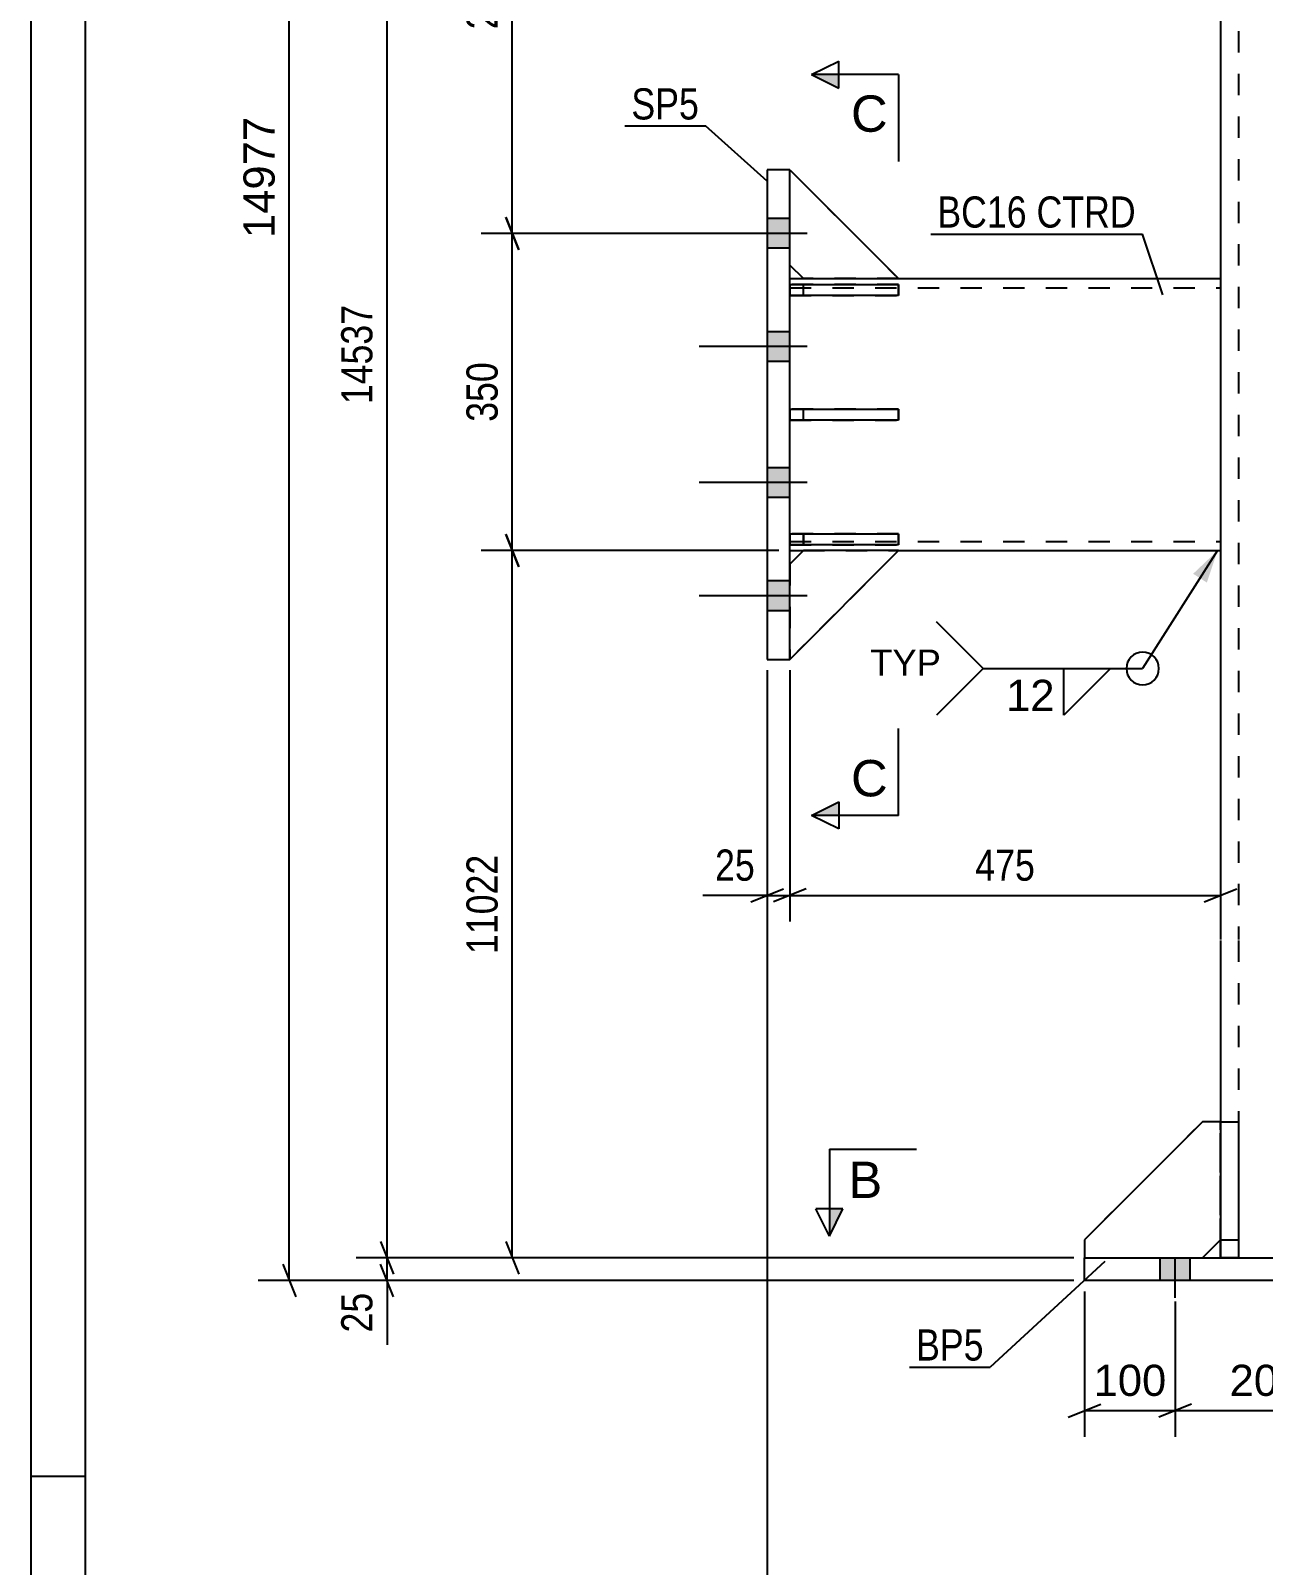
# Model space of a CAD drawing. Header units: millimetres. Extents: x -130 to 464, y -169 to 251.
# Drawn here: x -130.2 to -16.9, y -28.3 to 112.8 of the extents above; entities that cross this region are included whole.
import ezdxf

# ---------------------------------------------------------------- set-up
doc = ezdxf.new("R2010")
doc.units = ezdxf.units.MM
doc.linetypes.add('DXK_LINE_DOT2', pattern=[3.9198, 1.9599, -1.9599])
doc.styles.add('Arial', font='ARIAL.TTF', dxfattribs={"height": 0.2})
doc.styles.add('Arial Narrow', font='ARIALN.TTF', dxfattribs={"height": 0.2})

# ---------------------------------------------------------------- blocks, each defined once
blk = doc.blocks.new('Unknown-284859513-1134')
at = {"color": 5, "linetype": 'Continuous'}
for p, q in [((-130.16, 250.9), (-130.16, -169.1)), ((-125.16, 245.9), (-125.16, -164.1)), ((-125.16, -20.1), (-130.16, -20.1))]:
    blk.add_line(p, q, dxfattribs=at)
blk = doc.blocks.new('Part-284859513-3697 - 3550')
at = {"color": 7, "linetype": 'DXK_LINE_DOT2'}
for p, q in [((-50.42, 89.47), (-60.42, 89.47)), ((-60.42, 89.47), (-60.42, 88.47)), ((-59.17, 88.47), (-59.17, 89.47)), ((-50.42, 88.47), (-50.42, 89.47)), ((-60.42, 88.47), (-50.42, 88.47))]:
    blk.add_line(p, q, dxfattribs=at)
blk = doc.blocks.new('Part-284859513-3701 - 3550')
at = {"color": 2, "linetype": 'Continuous'}
for p, q in [((-60.42, 78.01), (-60.42, 77.01)), ((-60.42, 78.01), (-50.42, 78.01)), ((-50.42, 78.01), (-50.42, 77.01)), ((-50.42, 77.01), (-60.42, 77.01))]:
    blk.add_line(p, q, dxfattribs=at)
at = {"color": 7, "linetype": 'DXK_LINE_DOT2'}
for p, q in [((-60.42, 78.01), (-60.42, 78.01)), ((-59.17, 77.01), (-59.17, 78.01)), ((-60.42, 77.01), (-60.42, 77.01))]:
    blk.add_line(p, q, dxfattribs=at)
blk = doc.blocks.new('Part-284859513-3608 - 3550')
at = {"color": 7, "linetype": 'DXK_LINE_DOT2'}
for p, q in [((-22.5, 12.5), (-33.33, 1.67)), ((-20.83, 12.5), (-22.5, 12.5)), ((-20.83, 1.67), (-20.83, 12.5)), ((-33.33, 1.67), (-33.33, 0)), ((-22.5, 0), (-20.83, 1.67)), ((-33.33, 0), (-22.5, 0))]:
    blk.add_line(p, q, dxfattribs=at)
blk = doc.blocks.new('Part-284859513-3702 - 3550')
at = {"color": 2, "linetype": 'Continuous'}
for p, q in [((-60.42, 66.55), (-60.42, 65.55)), ((-60.42, 66.55), (-50.42, 66.55)), ((-50.42, 66.55), (-50.42, 65.55)), ((-50.42, 65.55), (-60.42, 65.55))]:
    blk.add_line(p, q, dxfattribs=at)
at = {"color": 7, "linetype": 'DXK_LINE_DOT2'}
for p, q in [((-60.42, 66.55), (-60.42, 66.55)), ((-59.17, 65.55), (-59.17, 66.55)), ((-60.42, 65.55), (-60.42, 65.55))]:
    blk.add_line(p, q, dxfattribs=at)
blk = doc.blocks.new('Part-284859513-3709 - 3550')
at = {"color": 2, "linetype": 'Continuous'}
for p, q in [((-60.42, 63.76), (-59.17, 65.01)), ((-60.42, 55.01), (-50.42, 65.01)), ((-50.42, 65.01), (-59.17, 65.01))]:
    blk.add_line(p, q, dxfattribs=at)
at = {"color": 7, "linetype": 'DXK_LINE_DOT2'}
for p, q in [((-60.42, 63.76), (-60.42, 63.76)), ((-60.42, 63.76), (-60.42, 55.01)), ((-60.42, 63.76), (-60.42, 63.76)), ((-60.42, 55.01), (-60.42, 55.01)), ((-60.42, 55.01), (-60.42, 55.01))]:
    blk.add_line(p, q, dxfattribs=at)
blk = doc.blocks.new('Part-284859513-3605 - 3550')
at = {"color": 2, "linetype": 'Continuous'}
for p, q in [((-20.83, 12.5), (-20.83, 0)), ((-20.83, 12.5), (-19.17, 12.5)), ((-19.17, 12.5), (-19.17, 0)), ((-20.83, 1.67), (-19.17, 1.67)), ((-20.83, 0), (-19.17, 0))]:
    blk.add_line(p, q, dxfattribs=at)
blk = doc.blocks.new('Part-284859513-3610 - 3550')
at = {"color": 2, "linetype": 'Continuous'}
for p, q in [((-22.5, 12.5), (-33.33, 1.67)), ((-20.83, 12.5), (-22.5, 12.5)), ((-33.33, 1.67), (-33.33, 0)), ((-22.5, 0), (-20.83, 1.67))]:
    blk.add_line(p, q, dxfattribs=at)
at = {"color": 7, "linetype": 'DXK_LINE_DOT2'}
for p, q in [((-20.83, 12.5), (-20.83, 1.67)), ((-33.33, 0), (-22.5, 0))]:
    blk.add_line(p, q, dxfattribs=at)
blk = doc.blocks.new('Part-284859513-3615 - 3550')
at = {"color": 2, "linetype": 'Continuous'}
for p, q in [((-33.33, -2.08), (-33.33, 0)), ((-33.33, 0), (33.33, 0)), ((33.33, 0), (33.33, -2.08)), ((33.33, -2.08), (-33.33, -2.08))]:
    blk.add_line(p, q, dxfattribs=at)
blk = doc.blocks.new('Part-284859513-3616 - 3550')
at = {"color": 2, "linetype": 'Continuous'}
for p, q in [((-20.83, 116.68), (-20.83, 29.27)), ((-20.83, 29.17), (-20.83, 12.5))]:
    blk.add_line(p, q, dxfattribs=at)
at = {"color": 7, "linetype": 'DXK_LINE_DOT2'}
for p, q in [((-19.17, 116.68), (-19.17, 29.27)), ((-19.17, 29.17), (-19.17, 0)), ((-20.83, 12.5), (-20.83, 0)), ((-20.83, 0), (20.83, 0))]:
    blk.add_line(p, q, dxfattribs=at)
blk = doc.blocks.new('Bolt-284859513-3617 - 3550')
at = {"linetype": 'Continuous'}
for points in [[(-62.5, 95.55), (-62.5, 92.8), (-60.42, 92.8), (-60.42, 95.55)], [(-62.5, 95.55), (-62.5, 92.8), (-60.42, 92.8), (-60.42, 95.55)], [(-62.5, 95.55), (-62.5, 92.8), (-60.42, 92.8), (-60.42, 95.55)], [(-62.5, 85.13), (-62.5, 82.38), (-60.42, 82.38), (-60.42, 85.13)], [(-62.5, 85.13), (-62.5, 82.38), (-60.42, 82.38), (-60.42, 85.13)], [(-62.5, 72.63), (-62.5, 69.88), (-60.42, 69.88), (-60.42, 72.63)], [(-62.5, 72.63), (-62.5, 69.88), (-60.42, 69.88), (-60.42, 72.63)], [(-62.5, 62.22), (-62.5, 59.47), (-60.42, 59.47), (-60.42, 62.22)], [(-62.5, 62.22), (-62.5, 59.47), (-60.42, 59.47), (-60.42, 62.22)], [(-62.5, 62.22), (-62.5, 59.47), (-60.42, 59.47), (-60.42, 62.22)]]:
    blk.add_hatch(color=1, dxfattribs=at).paths.add_polyline_path(points)
at = {"color": 1, "linetype": 'Continuous'}
for p, q in [((-60.42, 95.55), (-62.5, 95.55)), ((-60.42, 95.55), (-62.5, 95.55)), ((-60.42, 95.55), (-62.5, 95.55)), ((-58.83, 94.17), (-68.75, 94.17)), ((-58.83, 94.17), (-68.75, 94.17)), ((-58.83, 94.17), (-68.75, 94.17)), ((-60.42, 92.8), (-62.5, 92.8)), ((-60.42, 92.8), (-62.5, 92.8)), ((-60.42, 92.8), (-62.5, 92.8)), ((-60.42, 85.13), (-62.5, 85.13)), ((-60.42, 85.13), (-62.5, 85.13)), ((-58.83, 83.76), (-68.75, 83.76)), ((-58.83, 83.76), (-68.75, 83.76)), ((-60.42, 82.38), (-62.5, 82.38)), ((-60.42, 82.38), (-62.5, 82.38)), ((-60.42, 72.63), (-62.5, 72.63)), ((-60.42, 72.63), (-62.5, 72.63)), ((-58.83, 71.26), (-68.75, 71.26)), ((-58.83, 71.26), (-68.75, 71.26)), ((-60.42, 69.88), (-62.5, 69.88)), ((-60.42, 69.88), (-62.5, 69.88)), ((-60.42, 62.22), (-62.5, 62.22)), ((-60.42, 62.22), (-62.5, 62.22)), ((-60.42, 62.22), (-62.5, 62.22)), ((-58.83, 60.84), (-68.75, 60.84)), ((-58.83, 60.84), (-68.75, 60.84)), ((-58.83, 60.84), (-68.75, 60.84)), ((-60.42, 59.47), (-62.5, 59.47)), ((-60.42, 59.47), (-62.5, 59.47)), ((-60.42, 59.47), (-62.5, 59.47))]:
    blk.add_line(p, q, dxfattribs=at)
blk = doc.blocks.new('Bolt-284859513-3623 - 3550')
at = {"linetype": 'Continuous'}
for points in [[(-23.63, 0), (-26.38, 0), (-26.38, -2.08), (-23.63, -2.08)], [(-23.63, 0), (-26.38, 0), (-26.38, -2.08), (-23.63, -2.08)], [(-23.63, 0), (-26.38, 0), (-26.38, -2.08), (-23.63, -2.08)], [(-23.63, 0), (-26.38, 0), (-26.38, -2.08), (-23.63, -2.08)], [(-6.96, 0), (-9.71, 0), (-9.71, -2.08), (-6.96, -2.08)], [(-6.96, 0), (-9.71, 0), (-9.71, -2.08), (-6.96, -2.08)], [(9.71, 0), (6.96, 0), (6.96, -2.08), (9.71, -2.08)], [(9.71, 0), (6.96, 0), (6.96, -2.08), (9.71, -2.08)], [(26.37, 0), (23.62, 0), (23.62, -2.08), (26.37, -2.08)], [(26.37, 0), (23.62, 0), (23.62, -2.08), (26.37, -2.08)], [(26.37, 0), (23.62, 0), (23.62, -2.08), (26.37, -2.08)], [(26.37, 0), (23.62, 0), (23.62, -2.08), (26.37, -2.08)]]:
    blk.add_hatch(color=1, dxfattribs=at).paths.add_polyline_path(points)
at = {"color": 1, "linetype": 'Continuous'}
for p, q in [((-26.38, -2.08), (-26.38, 0)), ((-26.38, -2.08), (-26.38, 0)), ((-26.38, -2.08), (-26.38, 0)), ((-26.38, -2.08), (-26.38, 0)), ((-25, -3.67), (-25, 0)), ((-25, -3.67), (-25, 0)), ((-25, -3.67), (-25, 0)), ((-25, -3.67), (-25, 0)), ((-23.63, -2.08), (-23.63, 0)), ((-23.63, -2.08), (-23.63, 0)), ((-23.63, -2.08), (-23.63, 0)), ((-23.63, -2.08), (-23.63, 0)), ((-9.71, -2.08), (-9.71, 0)), ((-9.71, -2.08), (-9.71, 0)), ((-8.33, -3.67), (-8.33, 0)), ((-8.33, -3.67), (-8.33, 0)), ((-6.96, -2.08), (-6.96, 0)), ((-6.96, -2.08), (-6.96, 0)), ((6.96, -2.08), (6.96, 0)), ((6.96, -2.08), (6.96, 0)), ((8.33, -3.67), (8.33, 0)), ((8.33, -3.67), (8.33, 0)), ((9.71, -2.08), (9.71, 0)), ((9.71, -2.08), (9.71, 0)), ((23.62, -2.08), (23.62, 0)), ((23.62, -2.08), (23.62, 0)), ((23.62, -2.08), (23.62, 0)), ((23.62, -2.08), (23.62, 0)), ((25, -3.67), (25, 0)), ((25, -3.67), (25, 0)), ((25, -3.67), (25, 0)), ((25, -3.67), (25, 0)), ((26.37, -2.08), (26.37, 0)), ((26.37, -2.08), (26.37, 0)), ((26.37, -2.08), (26.37, 0)), ((26.37, -2.08), (26.37, 0))]:
    blk.add_line(p, q, dxfattribs=at)
blk = doc.blocks.new('Part-284859513-3698 - 3550')
at = {"color": 7, "linetype": 'DXK_LINE_DOT2'}
for p, q in [((-50.42, 78.01), (-60.42, 78.01)), ((-60.42, 78.01), (-60.42, 77.01)), ((-59.17, 77.01), (-59.17, 78.01)), ((-50.42, 77.01), (-50.42, 78.01)), ((-60.42, 77.01), (-50.42, 77.01))]:
    blk.add_line(p, q, dxfattribs=at)
blk = doc.blocks.new('Part-284859513-3699 - 3550')
at = {"color": 7, "linetype": 'DXK_LINE_DOT2'}
for p, q in [((-50.42, 66.55), (-60.42, 66.55)), ((-60.42, 66.55), (-60.42, 65.55)), ((-59.17, 66.55), (-59.17, 65.55)), ((-50.42, 65.55), (-50.42, 66.55)), ((-60.42, 65.55), (-50.42, 65.55))]:
    blk.add_line(p, q, dxfattribs=at)
blk = doc.blocks.new('Part-284859513-3700 - 3550')
at = {"color": 2, "linetype": 'Continuous'}
for p, q in [((-60.42, 89.47), (-60.42, 88.47)), ((-60.42, 89.47), (-50.42, 89.47)), ((-50.42, 89.47), (-50.42, 88.47)), ((-50.42, 88.47), (-60.42, 88.47))]:
    blk.add_line(p, q, dxfattribs=at)
at = {"color": 7, "linetype": 'DXK_LINE_DOT2'}
for p, q in [((-60.42, 89.47), (-60.42, 89.47)), ((-59.17, 88.47), (-59.17, 89.47)), ((-60.42, 88.47), (-60.42, 88.47))]:
    blk.add_line(p, q, dxfattribs=at)
blk = doc.blocks.new('Part-284859513-3707 - 3550')
at = {"color": 2, "linetype": 'Continuous'}
for p, q in [((-60.42, 100.01), (-60.42, 100.01)), ((-60.42, 100.01), (-50.42, 90.01)), ((-60.42, 91.26), (-59.17, 90.01)), ((-59.17, 90.01), (-50.42, 90.01))]:
    blk.add_line(p, q, dxfattribs=at)
at = {"color": 7, "linetype": 'DXK_LINE_DOT2'}
for q in [(-60.42, 100.01), (-60.42, 91.26), (-60.42, 91.26)]:
    blk.add_line((-60.42, 91.26), q, dxfattribs=at)
blk = doc.blocks.new('Part-284859513-3708 - 3550')
at = {"color": 7, "linetype": 'DXK_LINE_DOT2'}
for p, q in [((-60.42, 91.26), (-60.42, 100.01)), ((-60.42, 100.01), (-50.42, 90.01)), ((-59.17, 90.01), (-60.42, 91.26)), ((-50.42, 90.01), (-59.17, 90.01))]:
    blk.add_line(p, q, dxfattribs=at)
blk = doc.blocks.new('Part-284859513-3710 - 3550')
at = {"color": 7, "linetype": 'DXK_LINE_DOT2'}
for p, q in [((-59.17, 65.01), (-60.42, 63.76)), ((-60.42, 55.01), (-50.42, 65.01)), ((-50.42, 65.01), (-59.17, 65.01)), ((-60.42, 63.76), (-60.42, 55.01))]:
    blk.add_line(p, q, dxfattribs=at)
blk = doc.blocks.new('Part-284859513-3736 - 3550')
at = {"color": 2, "linetype": 'Continuous'}
for p, q in [((-62.5, 100.01), (-62.5, 55.01)), ((-60.42, 100.01), (-62.5, 100.01)), ((-60.42, 55.01), (-60.42, 100.01)), ((-62.5, 55.01), (-60.42, 55.01))]:
    blk.add_line(p, q, dxfattribs=at)
blk = doc.blocks.new('Part-284859513-3740 - 3550')
at = {"color": 7, "linetype": 'DXK_LINE_DOT2'}
for p, q in [((-20.83, 0), (-20.83, 12.5)), ((-20.83, 12.5), (-19.17, 12.5)), ((-19.17, 12.5), (-19.17, 0)), ((-20.83, 1.67), (-19.17, 1.67)), ((-19.17, 0), (-20.83, 0))]:
    blk.add_line(p, q, dxfattribs=at)
blk = doc.blocks.new('Part-284859513-3772 - 3550')
at = {"color": 2, "linetype": 'Continuous'}
for p, q in [((-60.42, 90.01), (-20.83, 90.01)), ((-60.42, 65.01), (-59.17, 65.01)), ((-50.42, 65.01), (-20.83, 65.01))]:
    blk.add_line(p, q, dxfattribs=at)
at = {"color": 7, "linetype": 'DXK_LINE_DOT2'}
for p, q in [((-60.42, 65.01), (-60.42, 90.01)), ((-60.42, 89.17), (-20.83, 89.17)), ((-20.83, 90.01), (-20.83, 65.01)), ((-60.42, 65.84), (-20.83, 65.84)), ((-59.17, 65.01), (-50.42, 65.01))]:
    blk.add_line(p, q, dxfattribs=at)
blk = doc.blocks.new('StraightDimension-284859513-3897 - 3550')
at = {"color": 7, "linetype": 'Continuous'}
for p, q in [((-85.31, 63.51), (-86.51, 66.51)), ((-61.42, 65.01), (-88.76, 65.01)), ((-85.91, 0), (-85.91, 65.01)), ((-86.51, 1.5), (-85.31, -1.5)), ((-34.33, 0), (-88.76, 0))]:
    blk.add_line(p, q, dxfattribs=at)
at = {"color": 0}
blk.add_wipeout([(-86.66, 37.67), (-90.86, 37.67), (-90.86, 27.33), (-86.66, 27.33)], dxfattribs=at)
at = {"color": 3, "style": 'Arial Narrow'}
blk.add_text('11022', height=2.863, rotation=90.0002, dxfattribs=at).set_placement((-87.26, 27.93))
blk = doc.blocks.new('StraightDimension-284859513-3790 - 3550')
at = {"color": 7, "linetype": 'Continuous'}
for p, q in [((-106.4, -2.08), (-106.4, 200.68)), ((-107, -0.58), (-105.8, -3.58)), ((-34.33, -2.08), (-109.25, -2.08))]:
    blk.add_line(p, q, dxfattribs=at)
at = {"color": 0}
blk.add_wipeout([(-107.15, 105.46), (-111.35, 105.46), (-111.35, 93.14), (-107.15, 93.14)], dxfattribs=at)
at = {"color": 3, "style": 'Arial'}
blk.add_text('14977', height=2.865, rotation=90.0002, dxfattribs=at).set_placement((-107.75, 93.74))
blk = doc.blocks.new('StraightDimension-284859513-3879 - 3550')
at = {"color": 7, "linetype": 'Continuous'}
for p, q in [((-25, -4.01), (-25, -16.44)), ((-8.33, -4.01), (-8.33, -16.44)), ((-23.5, -13.44), (-26.5, -14.64)), ((-25, -14.04), (-8.33, -14.04)), ((-9.83, -14.64), (-6.83, -13.44))]:
    blk.add_line(p, q, dxfattribs=at)
at = {"color": 0}
blk.add_wipeout([(-12.73, -13.29), (-12.73, -9.09), (-20.6, -9.09), (-20.6, -13.29)], dxfattribs=at)
at = {"color": 3, "style": 'Arial'}
blk.add_text('200', height=2.865, dxfattribs=at).set_placement((-20, -12.69))
blk = doc.blocks.new('StraightDimension-284859513-3886 - 3550')
at = {"color": 7, "linetype": 'Continuous'}
for p, q in [((-33.33, -3.08), (-33.33, -16.44)), ((-25, -4.01), (-25, -16.44)), ((-34.83, -14.64), (-31.83, -13.44)), ((-33.33, -14.04), (-25, -14.04)), ((-23.5, -13.44), (-26.5, -14.64))]:
    blk.add_line(p, q, dxfattribs=at)
at = {"color": 0}
blk.add_wipeout([(-25.23, -13.29), (-25.23, -9.09), (-33.1, -9.09), (-33.1, -13.29)], dxfattribs=at)
at = {"color": 3, "style": 'Arial'}
blk.add_text('100', height=2.865, dxfattribs=at).set_placement((-32.5, -12.69))
blk = doc.blocks.new('StraightDimension-284859513-3904 - 3550')
at = {"color": 7, "linetype": 'Continuous'}
for p, q in [((-85.31, 92.67), (-86.51, 95.67)), ((-63.5, 94.17), (-88.76, 94.17)), ((-85.91, 65.01), (-85.91, 94.17)), ((-86.51, 66.51), (-85.31, 63.51)), ((-61.42, 65.01), (-88.76, 65.01))]:
    blk.add_line(p, q, dxfattribs=at)
at = {"color": 0}
blk.add_wipeout([(-86.66, 82.93), (-90.86, 82.93), (-90.86, 76.25), (-86.66, 76.25)], dxfattribs=at)
at = {"color": 3, "style": 'Arial Narrow'}
blk.add_text('350', height=2.863, rotation=90.0002, dxfattribs=at).set_placement((-87.26, 76.85))
blk = doc.blocks.new('StraightDimension-284859513-3912 - 3550')
at = {"color": 7, "linetype": 'Continuous'}
for p, q in [((-85.31, 137.5), (-86.51, 140.5)), ((-61.42, 139), (-88.76, 139)), ((-85.91, 94.17), (-85.91, 139)), ((-86.51, 95.67), (-85.31, 92.67)), ((-63.5, 94.17), (-88.76, 94.17))]:
    blk.add_line(p, q, dxfattribs=at)
at = {"color": 0}
blk.add_wipeout([(-86.66, 120.84), (-90.86, 120.84), (-90.86, 112.33), (-86.66, 112.33)], dxfattribs=at)
at = {"color": 3, "style": 'Arial Narrow'}
blk.add_text('2840', height=2.863, rotation=90.0002, dxfattribs=at).set_placement((-87.26, 112.93))
blk = doc.blocks.new('StraightDimension-284859513-4196 - 3550')
at = {"color": 7, "linetype": 'Continuous'}
for p, q in [((-62.5, 54.01), (-62.5, -34.35)), ((62.5, 54.01), (62.5, -34.35)), ((-61, -31.35), (-64, -32.55)), ((-62.5, -31.95), (62.5, -31.95)), ((61, -32.55), (64, -31.35))]:
    blk.add_line(p, q, dxfattribs=at)
at = {"color": 0}
blk.add_wipeout([(4.26, -31.2), (4.26, -27), (-4.26, -27), (-4.26, -31.2)], dxfattribs=at)
at = {"color": 3, "style": 'Arial Narrow'}
blk.add_text('1500', height=2.863, dxfattribs=at).set_placement((-3.66, -30.6))
blk = doc.blocks.new('StraightDimension-284859513-4213 - 3550')
at = {"color": 7, "linetype": 'Continuous'}
for p, q in [((-98.02, 1.5), (-96.82, -1.5)), ((-34.33, 0), (-100.27, 0)), ((-97.42, -2.08), (-97.42, 0)), ((-96.82, -3.58), (-98.02, -0.58)), ((-34.33, -2.08), (-100.27, -2.08)), ((-97.42, -2.08), (-97.42, -7.99)), ((-97.42, -2.08), (-97.42, -7.99))]:
    blk.add_line(p, q, dxfattribs=at)
at = {"color": 0}
blk.add_wipeout([(-98.17, -2.61), (-102.37, -2.61), (-102.37, -7.46), (-98.17, -7.46)], dxfattribs=at)
at = {"color": 3, "style": 'Arial Narrow'}
blk.add_text('25', height=2.863, rotation=90.0002, dxfattribs=at).set_placement((-98.77, -6.86))
blk = doc.blocks.new('StraightDimension-284859513-4222 - 3550')
at = {"color": 7, "linetype": 'Continuous'}
for p, q in [((-97.42, 0), (-97.42, 166.08)), ((-98.02, 1.5), (-96.82, -1.5)), ((-34.33, 0), (-100.27, 0))]:
    blk.add_line(p, q, dxfattribs=at)
at = {"color": 0}
blk.add_wipeout([(-98.17, 88.21), (-102.37, 88.21), (-102.37, 77.87), (-98.17, 77.87)], dxfattribs=at)
at = {"color": 3, "style": 'Arial Narrow'}
blk.add_text('14537', height=2.863, rotation=90.0002, dxfattribs=at).set_placement((-98.77, 78.47))
blk = doc.blocks.new('StraightDimension-284859513-6270 - 3550')
at = {"color": 7, "linetype": 'Continuous'}
for p, q in [((-60.42, 54.01), (-60.42, 30.92)), ((-20.83, 49.09), (-20.83, 30.92)), ((-58.92, 33.92), (-61.92, 32.72)), ((-22.33, 32.72), (-19.33, 33.92)), ((-60.42, 33.32), (-20.83, 33.32))]:
    blk.add_line(p, q, dxfattribs=at)
at = {"color": 0}
blk.add_wipeout([(-37.28, 34.07), (-37.28, 38.27), (-43.97, 38.27), (-43.97, 34.07)], dxfattribs=at)
at = {"color": 3, "style": 'Arial Narrow'}
blk.add_text('475', height=2.863, dxfattribs=at).set_placement((-43.37, 34.67))
blk = doc.blocks.new('StraightDimension-284859513-6271 - 3550')
at = {"color": 7, "linetype": 'Continuous'}
for p, q in [((-62.5, 54.01), (-62.5, 30.92)), ((-60.42, 54.01), (-60.42, 30.92)), ((-64, 32.72), (-61, 33.92)), ((-58.92, 33.92), (-61.92, 32.72)), ((-62.5, 33.32), (-68.41, 33.32)), ((-62.5, 33.32), (-68.41, 33.32)), ((-62.5, 33.32), (-60.42, 33.32))]:
    blk.add_line(p, q, dxfattribs=at)
at = {"color": 0}
blk.add_wipeout([(-63.02, 34.07), (-63.02, 38.27), (-67.88, 38.27), (-67.88, 34.07)], dxfattribs=at)
at = {"color": 3, "style": 'Arial Narrow'}
blk.add_text('25', height=2.863, dxfattribs=at).set_placement((-67.28, 34.67))
blk = doc.blocks.new('Mark-284859513-3611 - 3550')
at = {"color": 0}
blk.add_wipeout([(-42.6, -9.44), (-42.6, -6.44), (-48.81, -6.44), (-48.81, -9.44)], dxfattribs=at)
blk.add_wipeout([(-42.6, -9.44), (-42.6, -6.44), (-48.81, -6.44), (-48.81, -9.44)], dxfattribs=at)
at = {"color": 30, "linetype": 'Continuous'}
for p in [(-31.47, -0.35), (-49.41, -10.04)]:
    blk.add_line(p, (-42, -10.04), dxfattribs=at)
at = {"color": 3, "style": 'Arial Narrow'}
blk.add_text('BP5', height=2.863, dxfattribs=at).set_placement((-48.81, -9.44))
blk = doc.blocks.new('Mark-284859513-3732 - 3550')
at = {"color": 0}
blk.add_wipeout([(-68.76, 104.64), (-68.76, 107.64), (-74.97, 107.64), (-74.97, 104.64)], dxfattribs=at)
blk.add_wipeout([(-68.76, 104.64), (-68.76, 107.64), (-74.97, 107.64), (-74.97, 104.64)], dxfattribs=at)
at = {"color": 30, "linetype": 'Continuous'}
for p in [(-75.57, 104.04), (-62.5, 98.96)]:
    blk.add_line(p, (-68.16, 104.04), dxfattribs=at)
at = {"color": 3, "style": 'Arial Narrow'}
blk.add_text('SP5', height=2.863, dxfattribs=at).set_placement((-74.97, 104.64))
blk = doc.blocks.new('Mark-284859513-3768 - 3550')
at = {"color": 0}
for points in [[(-38.64, 94.7), (-38.64, 97.7), (-46.86, 97.7), (-46.86, 94.7)], [(-28.61, 94.7), (-28.61, 97.7), (-37.74, 97.7), (-37.74, 94.7)]]:
    blk.add_wipeout(points, dxfattribs=at)
for points in [[(-38.64, 94.7), (-38.64, 97.7), (-46.86, 97.7), (-46.86, 94.7)], [(-28.61, 94.7), (-28.61, 97.7), (-37.74, 97.7), (-37.74, 94.7)]]:
    blk.add_wipeout(points, dxfattribs=at)
at = {"color": 30, "linetype": 'Continuous'}
for p in [(-47.46, 94.1), (-26.13, 88.51)]:
    blk.add_line(p, (-28.01, 94.1), dxfattribs=at)
at = {"color": 3, "style": 'Arial Narrow'}
for s, p in [('BC16', (-46.86, 94.7)), ('CTRD', (-37.74, 94.7))]:
    blk.add_text(s, height=2.863, dxfattribs=at).set_placement(p)
blk = doc.blocks.new('SectionMark-284859513-4243 - 3550')
at = {"linetype": 'Continuous'}
for points in [[(-55.92, 108.76), (-55.92, 107.51), (-58.42, 108.76)], [(-55.92, 41.92), (-55.92, 40.67), (-58.42, 40.67)]]:
    blk.add_hatch(color=6, dxfattribs=at).paths.add_polyline_path(points)
at = {"color": 6, "linetype": 'Continuous'}
for p, q in [((-58.42, 108.76), (-55.92, 110.01)), ((-50.42, 108.76), (-58.42, 108.76)), ((-58.42, 108.76), (-55.92, 107.51)), ((-55.92, 107.51), (-55.92, 110.01)), ((-50.42, 108.76), (-50.42, 100.76)), ((-50.42, 40.67), (-50.42, 48.67)), ((-58.42, 40.67), (-55.92, 41.92)), ((-55.92, 41.92), (-55.92, 39.42)), ((-50.42, 40.67), (-58.42, 40.67)), ((-55.92, 39.42), (-58.42, 40.67))]:
    blk.add_line(p, q, dxfattribs=at)
at = {"color": 0, "linetype": 'Continuous'}
for points in [[(-51.42, 103.51), (-51.42, 107.01), (-54.79, 107.01), (-54.79, 103.51)], [(-51.42, 42.42), (-51.42, 45.92), (-54.79, 45.92), (-54.79, 42.42)]]:
    blk.add_wipeout(points, dxfattribs=at)
at = {"color": 3, "linetype": 'Continuous', "style": 'Arial'}
for p in [(-54.79, 103.51), (-54.79, 42.42)]:
    blk.add_text('C', height=3.34, dxfattribs=at).set_placement(p)
blk = doc.blocks.new('SectionMark-284859513-4247 - 3550')
at = {"linetype": 'Continuous'}
for points in [[(-56.78, 4.5), (-55.53, 4.5), (-56.78, 2)], [(45.35, 4.5), (46.6, 4.5), (46.6, 2)]]:
    blk.add_hatch(color=6, dxfattribs=at).paths.add_polyline_path(points)
at = {"color": 6, "linetype": 'Continuous'}
for p, q in [((-56.78, 10), (-48.78, 10)), ((-56.78, 10), (-56.78, 2)), ((46.6, 10), (38.6, 10)), ((46.6, 10), (46.6, 2)), ((-56.78, 2), (-58.03, 4.5)), ((-55.53, 4.5), (-58.03, 4.5)), ((-56.78, 2), (-55.53, 4.5)), ((45.35, 4.5), (47.85, 4.5)), ((46.6, 2), (45.35, 4.5)), ((47.85, 4.5), (46.6, 2))]:
    blk.add_line(p, q, dxfattribs=at)
at = {"color": 0, "linetype": 'Continuous'}
for points in [[(-51.92, 5.5), (-51.92, 9), (-55.03, 9), (-55.03, 5.5)], [(44.85, 5.5), (44.85, 9), (41.74, 9), (41.74, 5.5)]]:
    blk.add_wipeout(points, dxfattribs=at)
at = {"color": 3, "linetype": 'Continuous', "style": 'Arial'}
for p in [(-55.03, 5.5), (41.74, 5.5)]:
    blk.add_text('B', height=3.34, dxfattribs=at).set_placement(p)
blk = doc.blocks.new('WeldMark-284859513-4253 - 3550')
at = {"linetype": 'Continuous'}
blk.add_hatch(color=30, dxfattribs=at).paths.add_polyline_path([(-23.35, 62.88), (-21.11, 65.01), (-22.09, 62.07)])
at = {"color": 30, "linetype": 'Continuous'}
blk.add_line((-21.11, 65.01), (-27.99, 54.17), dxfattribs=at)
at = {"color": 3, "linetype": 'Continuous'}
for q in [(-46.92, 58.46), (-46.92, 49.89)]:
    blk.add_line((-42.64, 54.17), q, dxfattribs=at)
for start, end in [(90, 270), (270, 90)]:
    blk.add_arc((-27.99, 54.17), 1.5, start, end, dxfattribs=at)
at = {"color": 0}
blk.add_wipeout([(-35.89, 50.07), (-35.89, 53.47), (-40.74, 53.47), (-40.74, 50.07)], dxfattribs=at)
at = {"color": 30, "linetype": 'Continuous'}
blk.add_line((-42.64, 54.17), (-27.99, 54.17), dxfattribs=at)
at = {"color": 3, "linetype": 'Continuous'}
for p, q in [((-35.23, 54.17), (-30.95, 54.17)), ((-30.95, 54.17), (-35.23, 49.89)), ((-35.23, 49.89), (-35.23, 54.17))]:
    blk.add_line(p, q, dxfattribs=at)
at = {"color": 3, "style": 'Arial'}
blk.add_text('12', height=2.865, dxfattribs=at).set_placement((-40.54, 50.27))
at = {"color": 0, "linetype": 'Continuous'}
blk.add_wipeout([(-46.54, 53.52), (-46.54, 56.02), (-53.02, 56.02), (-53.02, 53.52)], dxfattribs=at)
blk.add_wipeout([(-46.54, 53.52), (-46.54, 56.02), (-53.02, 56.02), (-53.02, 53.52)], dxfattribs=at)
at = {"color": 3, "linetype": 'Continuous', "style": 'Arial'}
blk.add_text('TYP', height=2.388, dxfattribs=at).set_placement((-53.02, 53.52))

msp = doc.modelspace()

# ---------------------------------------------------------------- block references
for name in ['Unknown-284859513-1134', 'Part-284859513-3616 - 3550', 'Part-284859513-3736 - 3550', 'Part-284859513-3707 - 3550', 'Part-284859513-3708 - 3550', 'Bolt-284859513-3617 - 3550', 'Part-284859513-3772 - 3550', 'Part-284859513-3697 - 3550', 'Part-284859513-3700 - 3550', 'Part-284859513-3701 - 3550', 'Part-284859513-3698 - 3550', 'Part-284859513-3702 - 3550', 'Part-284859513-3699 - 3550', 'Part-284859513-3709 - 3550', 'Part-284859513-3710 - 3550', 'Part-284859513-3608 - 3550', 'Part-284859513-3610 - 3550', 'Part-284859513-3605 - 3550', 'Part-284859513-3740 - 3550', 'Part-284859513-3615 - 3550', 'Bolt-284859513-3623 - 3550']:
    msp.add_blockref(name, (0, 0))

# ---------------------------------------------------------------- next in the draw order: block references
msp.add_blockref('StraightDimension-284859513-3897 - 3550', (0, 0))

# ---------------------------------------------------------------- next in the draw order: block references
msp.add_blockref('StraightDimension-284859513-3790 - 3550', (0, 0))

# ---------------------------------------------------------------- next in the draw order: block references
for name in ['StraightDimension-284859513-3904 - 3550', 'StraightDimension-284859513-3879 - 3550']:
    msp.add_blockref(name, (0, 0))

# ---------------------------------------------------------------- next in the draw order: block references
for name in ['StraightDimension-284859513-3912 - 3550', 'StraightDimension-284859513-3886 - 3550']:
    msp.add_blockref(name, (0, 0))

# ---------------------------------------------------------------- next in the draw order: block references
msp.add_blockref('StraightDimension-284859513-4196 - 3550', (0, 0))

# ---------------------------------------------------------------- next in the draw order: block references
msp.add_blockref('StraightDimension-284859513-4213 - 3550', (0, 0))

# ---------------------------------------------------------------- next in the draw order: block references
msp.add_blockref('StraightDimension-284859513-4222 - 3550', (0, 0))

# ---------------------------------------------------------------- next in the draw order: block references
for name in ['Mark-284859513-3732 - 3550', 'Mark-284859513-3768 - 3550', 'StraightDimension-284859513-6270 - 3550', 'SectionMark-284859513-4247 - 3550', 'Mark-284859513-3611 - 3550']:
    msp.add_blockref(name, (0, 0))

# ---------------------------------------------------------------- next in the draw order: block references
msp.add_blockref('StraightDimension-284859513-6271 - 3550', (0, 0))

# ---------------------------------------------------------------- next in the draw order: block references
msp.add_blockref('SectionMark-284859513-4243 - 3550', (0, 0))

# ---------------------------------------------------------------- next in the draw order: block references
msp.add_blockref('WeldMark-284859513-4253 - 3550', (0, 0))

doc.saveas('drawing.dxf')
